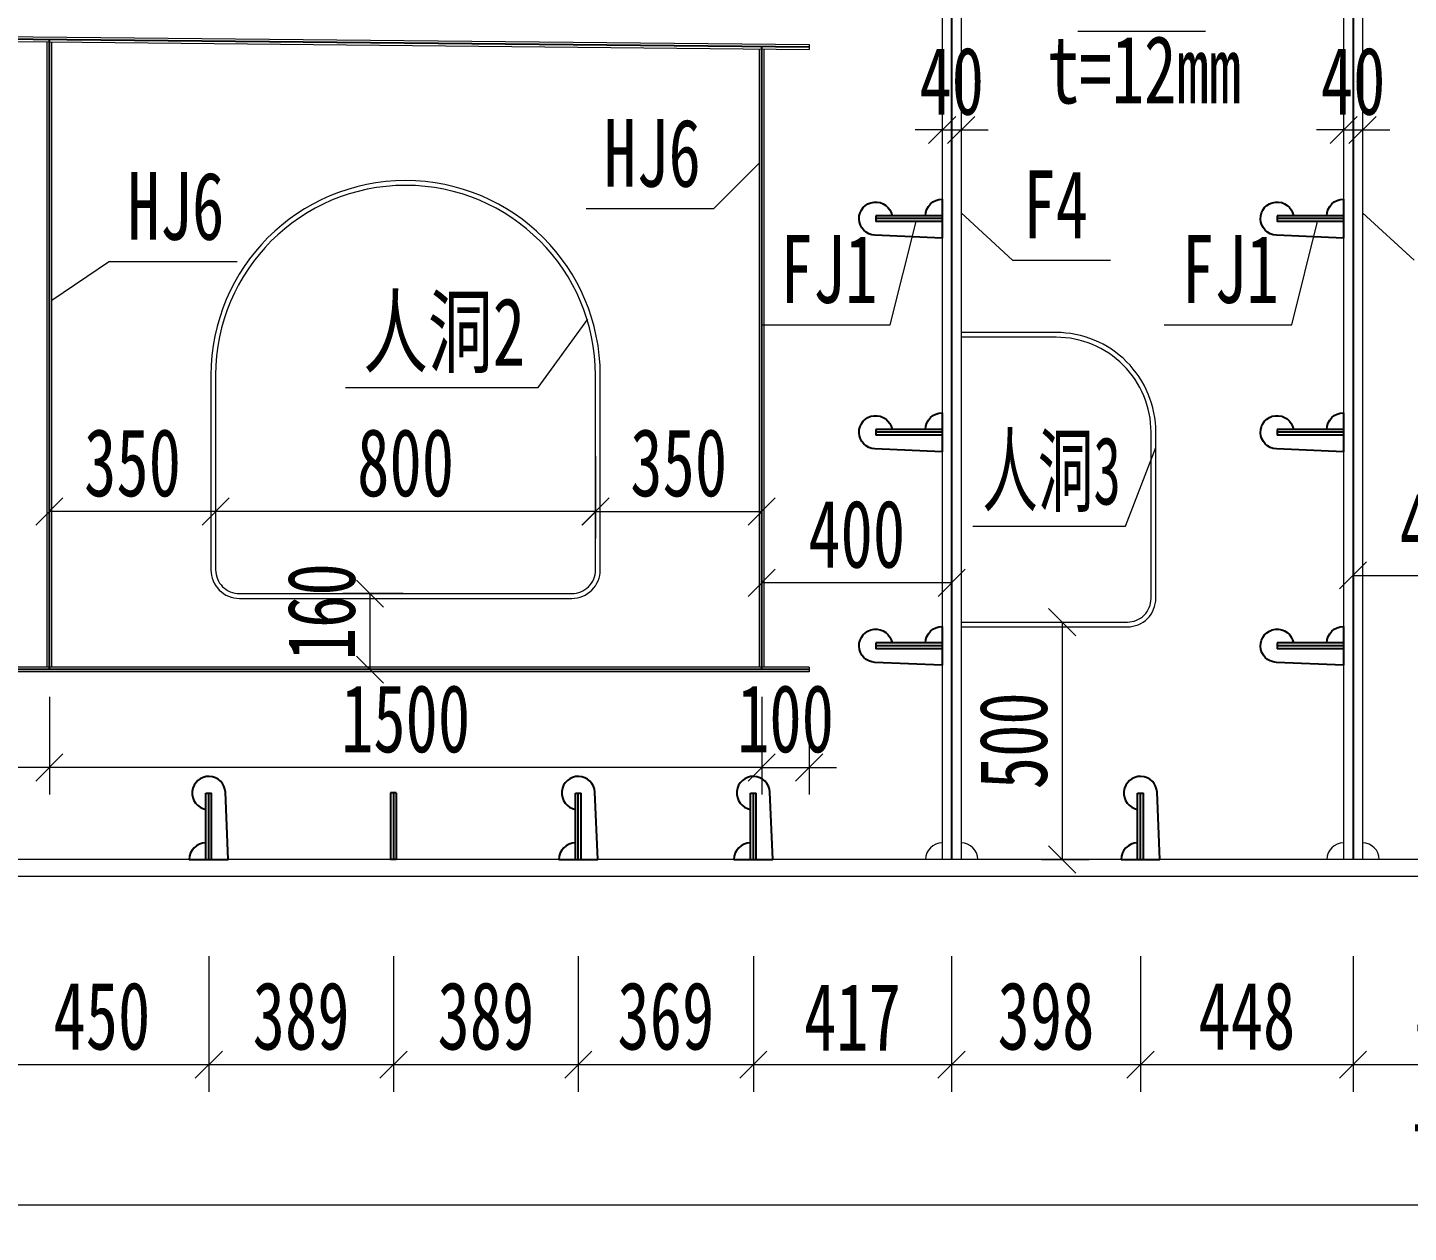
# Model space of a CAD drawing. Header units: millimetres. Extents: x -89049 to 410567, y -307459 to -100425.
# Drawn here: x 134421 to 137329, y -150998 to -148460 of the extents above; entities that cross this region are included whole.
import ezdxf
from ezdxf.enums import TextEntityAlignment as Align

# ---------------------------------------------------------------- set-up
doc = ezdxf.new("R2010")
doc.units = ezdxf.units.MM
doc.layers.get('Defpoints').update_dxf_attribs({"color": 8})
for name, color, linetype, lineweight in [('文字', 7, 'Continuous', 15), ('细实线', 4, 'Continuous', 15), ('钢板粗线', 1, 'Continuous', 25), ('钢板细线', 6, 'Continuous', 15)]:
    doc.layers.add(name, color=color, linetype=linetype, lineweight=lineweight)
doc.styles.add('111', font='', dxfattribs={"width": 0.7})
doc.styles.add('BM_Dim', font='', dxfattribs={"width": 0.85})
doc.styles.get('111').set_extended_font_data('仿宋_GB2312')
doc.styles.get('BM_Dim').set_extended_font_data('仿宋_GB2312')
doc.dimstyles.new('200', dxfattribs={"dimscale": 0, "dimtxt": 2.5, "dimasz": 1, "dimexe": 1, "dimexo": 1, "dimgap": 0.6, "dimtad": 1, "dimdec": 0, "dimdsep": 46, "dimtxsty": '111', "dimblk": 'OBLIQUE', "dimcen": 0, "dimclrd": 4, "dimclre": 4, "dimclrt": 4, "dimadec": 1, "dimazin": 2, "dimtfac": 1, "dimtdec": 0, "dimtix": 1, "dimtmove": 2, "dimatfit": 3, "dimfxl": 4, "dimfxlon": 1, "dimtolj": 1, "dimlwd": -1, "dimlwe": -1, "dimarcsym": 0})

# ---------------------------------------------------------------- blocks, each defined once
blk = doc.blocks.new('_Oblique')
at = {"color": 0, "linetype": 'ByBlock', "lineweight": -2}
blk.add_line((-0.5, -0.5), (0.5, 0.5), dxfattribs=at)
blk = doc.blocks.new('*D3306')
at = {"layer": 'Defpoints', "color": 0, "transparency": 16777216}
for p in [(134802.6, -150212.7), (135191.7, -150226.2), (134802.6, -150645)]:
    blk.add_point(p, dxfattribs=at)
at = {"layer": '细实线', "color": 4, "transparency": 16777216}
for p, q in [((134802.6, -150416.4), (134802.6, -150702.2)), ((135191.7, -150416.4), (135191.7, -150702.2)), ((135191.7, -150645), (134802.6, -150645))]:
    blk.add_line(p, q, dxfattribs=at)
at = {"layer": '细实线', "color": 4, "transparency": 16777216, "xscale": 57.14285714285715, "yscale": 57.14285714285715, "zscale": 57.14285714285715, "rotation": 180}
blk.add_blockref('_Oblique', (134802.6, -150645), dxfattribs=at)
at = {"layer": '细实线', "color": 4, "transparency": 16777216, "xscale": 57.14285714285715, "yscale": 57.14285714285715, "zscale": 57.14285714285715}
blk.add_blockref('_Oblique', (135191.7, -150645), dxfattribs=at)
at = {"layer": '细实线', "color": 4, "transparency": 16777216, "insert": (134997.1, -150542.8), "char_height": 142.86, "attachment_point": 5, "style": '111'}
blk.add_mtext('\\A1;389', dxfattribs=at)
blk = doc.blocks.new('*D3310')
at = {"layer": 'Defpoints', "color": 0, "transparency": 16777216}
for p in [(135949.5, -150212.7), (136366.9, -150212.7), (135949.5, -150645)]:
    blk.add_point(p, dxfattribs=at)
at = {"layer": '细实线', "color": 4, "transparency": 16777216}
for p, q in [((135949.5, -150416.4), (135949.5, -150702.2)), ((136366.9, -150416.4), (136366.9, -150702.2)), ((136366.9, -150645), (135949.5, -150645))]:
    blk.add_line(p, q, dxfattribs=at)
at = {"layer": '细实线', "color": 4, "transparency": 16777216, "xscale": 57.14285714285715, "yscale": 57.14285714285715, "zscale": 57.14285714285715, "rotation": 180}
blk.add_blockref('_Oblique', (135949.5, -150645), dxfattribs=at)
at = {"layer": '细实线', "color": 4, "transparency": 16777216, "xscale": 57.14285714285715, "yscale": 57.14285714285715, "zscale": 57.14285714285715}
blk.add_blockref('_Oblique', (136366.9, -150645), dxfattribs=at)
at = {"layer": '细实线', "color": 4, "transparency": 16777216, "insert": (136158.2, -150544.3), "char_height": 142.86, "attachment_point": 5, "style": '111'}
blk.add_mtext('\\A1;417', dxfattribs=at)
blk = doc.blocks.new('*D3311')
at = {"layer": 'Defpoints', "color": 0, "transparency": 16777216}
for p in [(133768.9, -150248.7), (141174.1, -150248.7), (133768.9, -150941.1)]:
    blk.add_point(p, dxfattribs=at)
at = {"layer": '细实线', "color": 4, "transparency": 16777216}
for p, q in [((133768.9, -150712.5), (133768.9, -150998.3)), ((141174.1, -150712.5), (141174.1, -150998.3)), ((141174.1, -150941.1), (133768.9, -150941.1))]:
    blk.add_line(p, q, dxfattribs=at)
at = {"layer": '细实线', "color": 4, "transparency": 16777216, "xscale": 57.14285714285715, "yscale": 57.14285714285715, "zscale": 57.14285714285715, "rotation": 180}
blk.add_blockref('_Oblique', (133768.9, -150941.1), dxfattribs=at)
at = {"layer": '细实线', "color": 4, "transparency": 16777216, "xscale": 57.14285714285715, "yscale": 57.14285714285715, "zscale": 57.14285714285715}
blk.add_blockref('_Oblique', (141174.1, -150941.1), dxfattribs=at)
at = {"layer": '细实线', "color": 4, "transparency": 16777216, "insert": (137471.5, -150838.9), "char_height": 142.86, "attachment_point": 5, "style": '111'}
blk.add_mtext('\\A1;7405', dxfattribs=at)
blk = doc.blocks.new('*D3314')
at = {"layer": 'Defpoints', "color": 0, "transparency": 16777216}
for p in [(135580.9, -150212.7), (135949.5, -150212.7), (135580.9, -150645)]:
    blk.add_point(p, dxfattribs=at)
at = {"layer": '细实线', "color": 4, "transparency": 16777216}
for p, q in [((135580.9, -150416.4), (135580.9, -150702.2)), ((135949.5, -150416.4), (135949.5, -150702.2)), ((135949.5, -150645), (135580.9, -150645))]:
    blk.add_line(p, q, dxfattribs=at)
at = {"layer": '细实线', "color": 4, "transparency": 16777216, "xscale": 57.14285714285715, "yscale": 57.14285714285715, "zscale": 57.14285714285715, "rotation": 180}
blk.add_blockref('_Oblique', (135580.9, -150645), dxfattribs=at)
at = {"layer": '细实线', "color": 4, "transparency": 16777216, "xscale": 57.14285714285715, "yscale": 57.14285714285715, "zscale": 57.14285714285715}
blk.add_blockref('_Oblique', (135949.5, -150645), dxfattribs=at)
at = {"layer": '细实线', "color": 4, "transparency": 16777216, "insert": (135765.2, -150542.8), "char_height": 142.86, "attachment_point": 5, "style": '111'}
blk.add_mtext('\\A1;369', dxfattribs=at)
blk = doc.blocks.new('*D3320')
at = {"layer": 'Defpoints', "color": 0, "transparency": 16777216}
for p in [(134466.9, -149812.7), (135967.2, -149812.7), (134466.9, -150019)]:
    blk.add_point(p, dxfattribs=at)
at = {"layer": '细实线', "color": 4, "transparency": 16777216}
for p, q in [((134466.9, -149869.8), (134466.9, -150076.1)), ((135967.2, -149869.8), (135967.2, -150076.1)), ((135967.2, -150019), (134466.9, -150019))]:
    blk.add_line(p, q, dxfattribs=at)
at = {"layer": '细实线', "color": 4, "transparency": 16777216, "xscale": 57.14285714285715, "yscale": 57.14285714285715, "zscale": 57.14285714285715, "rotation": 180}
blk.add_blockref('_Oblique', (134466.9, -150019), dxfattribs=at)
at = {"layer": '细实线', "color": 4, "transparency": 16777216, "xscale": 57.14285714285715, "yscale": 57.14285714285715, "zscale": 57.14285714285715}
blk.add_blockref('_Oblique', (135967.2, -150019), dxfattribs=at)
at = {"layer": '细实线', "color": 4, "transparency": 16777216, "insert": (135217.1, -149916.7), "char_height": 142.86, "attachment_point": 5, "style": '111'}
blk.add_mtext('\\A1;1500', dxfattribs=at)
blk = doc.blocks.new('*D3321')
at = {"layer": 'Defpoints', "color": 0, "transparency": 16777216}
for p in [(135967.2, -149812.7), (136067.2, -149812.7), (136067.2, -150019)]:
    blk.add_point(p, dxfattribs=at)
at = {"layer": '细实线', "color": 4, "transparency": 16777216}
for p, q in [((135967.2, -149869.8), (135967.2, -150076.1)), ((136067.2, -149869.8), (136067.2, -150076.1)), ((135967.2, -150019), (135910.1, -150019)), ((135967.2, -150019), (136067.2, -150019)), ((136067.2, -150019), (136124.4, -150019))]:
    blk.add_line(p, q, dxfattribs=at)
at = {"layer": '细实线', "color": 4, "transparency": 16777216, "xscale": 57.14285714285715, "yscale": 57.14285714285715, "zscale": 57.14285714285715}
blk.add_blockref('_Oblique', (135967.2, -150019), dxfattribs=at)
at = {"layer": '细实线', "color": 4, "transparency": 16777216, "xscale": 57.14285714285715, "yscale": 57.14285714285715, "zscale": 57.14285714285715, "rotation": 180}
blk.add_blockref('_Oblique', (136067.2, -150019), dxfattribs=at)
at = {"layer": '细实线', "color": 4, "transparency": 16777216, "insert": (136017.2, -149916.7), "char_height": 142.86, "attachment_point": 5, "style": '111'}
blk.add_mtext('\\A1;100', dxfattribs=at)
blk = doc.blocks.new('*D3322')
at = {"layer": 'Defpoints', "color": 0, "transparency": 16777216}
for p in [(135617.4, -149312), (135967.2, -149304.1), (135967.2, -149479.6)]:
    blk.add_point(p, dxfattribs=at)
at = {"layer": '细实线', "color": 4, "transparency": 16777216}
for p, q in [((135617.4, -149369.2), (135617.4, -149536.7)), ((135967.2, -149361.2), (135967.2, -149536.7)), ((135617.4, -149479.6), (135967.2, -149479.6))]:
    blk.add_line(p, q, dxfattribs=at)
at = {"layer": '细实线', "color": 4, "transparency": 16777216, "xscale": 57.14285714285715, "yscale": 57.14285714285715, "zscale": 57.14285714285715, "rotation": 180}
blk.add_blockref('_Oblique', (135617.4, -149479.6), dxfattribs=at)
at = {"layer": '细实线', "color": 4, "transparency": 16777216, "xscale": 57.14285714285715, "yscale": 57.14285714285715, "zscale": 57.14285714285715}
blk.add_blockref('_Oblique', (135967.2, -149479.6), dxfattribs=at)
at = {"layer": '细实线', "color": 4, "transparency": 16777216, "insert": (135792.3, -149377.4), "char_height": 142.86, "attachment_point": 5, "style": '111'}
blk.add_mtext('\\A1;350', dxfattribs=at)
blk = doc.blocks.new('*D3323')
at = {"layer": 'Defpoints', "color": 0, "transparency": 16777216}
for p in [(134817.1, -149312.2), (135617.1, -149305.9), (134817.1, -149479.6)]:
    blk.add_point(p, dxfattribs=at)
at = {"layer": '细实线', "color": 4, "transparency": 16777216}
for p, q in [((134817.1, -149369.4), (134817.1, -149536.7)), ((135617.1, -149363.1), (135617.1, -149536.7)), ((135617.1, -149479.6), (134817.1, -149479.6))]:
    blk.add_line(p, q, dxfattribs=at)
at = {"layer": '细实线', "color": 4, "transparency": 16777216, "xscale": 57.14285714285715, "yscale": 57.14285714285715, "zscale": 57.14285714285715, "rotation": 180}
blk.add_blockref('_Oblique', (134817.1, -149479.6), dxfattribs=at)
at = {"layer": '细实线', "color": 4, "transparency": 16777216, "xscale": 57.14285714285715, "yscale": 57.14285714285715, "zscale": 57.14285714285715}
blk.add_blockref('_Oblique', (135617.1, -149479.6), dxfattribs=at)
at = {"layer": '细实线', "color": 4, "transparency": 16777216, "insert": (135217.1, -149377.4), "char_height": 142.86, "attachment_point": 5, "style": '111'}
blk.add_mtext('\\A1;800', dxfattribs=at)
blk = doc.blocks.new('*D3324')
at = {"layer": 'Defpoints', "color": 0, "transparency": 16777216}
for p in [(134466.9, -149309.4), (134817.1, -149312.2), (134466.9, -149479.6)]:
    blk.add_point(p, dxfattribs=at)
at = {"layer": '细实线', "color": 4, "transparency": 16777216}
for p, q in [((134466.9, -149366.5), (134466.9, -149536.7)), ((134817.1, -149369.4), (134817.1, -149536.7)), ((134817.1, -149479.6), (134466.9, -149479.6))]:
    blk.add_line(p, q, dxfattribs=at)
at = {"layer": '细实线', "color": 4, "transparency": 16777216, "xscale": 57.14285714285715, "yscale": 57.14285714285715, "zscale": 57.14285714285715, "rotation": 180}
blk.add_blockref('_Oblique', (134466.9, -149479.6), dxfattribs=at)
at = {"layer": '细实线', "color": 4, "transparency": 16777216, "xscale": 57.14285714285715, "yscale": 57.14285714285715, "zscale": 57.14285714285715}
blk.add_blockref('_Oblique', (134817.1, -149479.6), dxfattribs=at)
at = {"layer": '细实线', "color": 4, "transparency": 16777216, "insert": (134642, -149377.4), "char_height": 142.86, "attachment_point": 5, "style": '111'}
blk.add_mtext('\\A1;350', dxfattribs=at)
blk = doc.blocks.new('*D3354')
at = {"layer": 'Defpoints', "color": 0, "transparency": 16777216}
for p in [(137512.6, -149812.7), (137612.6, -149812.7), (137512.6, -150018.2)]:
    blk.add_point(p, dxfattribs=at)
at = {"layer": '细实线', "color": 4, "transparency": 16777216}
for p, q in [((137512.6, -149869.8), (137512.6, -150075.3)), ((137612.6, -149869.8), (137612.6, -150075.3)), ((137612.6, -150018.2), (137512.6, -150018.2))]:
    blk.add_line(p, q, dxfattribs=at)
at = {"layer": '细实线', "color": 4, "transparency": 16777216, "xscale": 57.14285714285715, "yscale": 57.14285714285715, "zscale": 57.14285714285715, "rotation": 180}
blk.add_blockref('_Oblique', (137512.6, -150018.2), dxfattribs=at)
at = {"layer": '细实线', "color": 4, "transparency": 16777216, "xscale": 57.14285714285715, "yscale": 57.14285714285715, "zscale": 57.14285714285715}
blk.add_blockref('_Oblique', (137612.6, -150018.2), dxfattribs=at)
at = {"layer": '细实线', "color": 4, "transparency": 16777216, "insert": (137475.6, -149915.9), "char_height": 142.86, "attachment_point": 5, "style": '111'}
blk.add_mtext('\\A1;100', dxfattribs=at)
blk = doc.blocks.new('*D3355')
at = {"layer": 'Defpoints', "color": 0, "transparency": 16777216}
for p in [(137212.6, -149375), (137612.6, -149375), (137612.6, -149614.2)]:
    blk.add_point(p, dxfattribs=at)
at = {"layer": '细实线', "color": 4, "transparency": 16777216}
for p, q in [((137212.6, -149432.2), (137212.6, -149671.3)), ((137612.6, -149432.2), (137612.6, -149671.3)), ((137212.6, -149614.2), (137612.6, -149614.2))]:
    blk.add_line(p, q, dxfattribs=at)
at = {"layer": '细实线', "color": 4, "transparency": 16777216, "xscale": 57.14285714285715, "yscale": 57.14285714285715, "zscale": 57.14285714285715, "rotation": 180}
blk.add_blockref('_Oblique', (137212.6, -149614.2), dxfattribs=at)
at = {"layer": '细实线', "color": 4, "transparency": 16777216, "xscale": 57.14285714285715, "yscale": 57.14285714285715, "zscale": 57.14285714285715}
blk.add_blockref('_Oblique', (137612.6, -149614.2), dxfattribs=at)
at = {"layer": '细实线', "color": 4, "transparency": 16777216, "insert": (137412.6, -149511.9), "char_height": 142.86, "attachment_point": 5, "style": '111'}
blk.add_mtext('\\A1;400', dxfattribs=at)
blk = doc.blocks.new('*D3356')
at = {"layer": 'Defpoints', "color": 0, "transparency": 16777216}
for p in [(137192.6, -148621.5), (137232.6, -148628.4), (137232.6, -148676)]:
    blk.add_point(p, dxfattribs=at)
at = {"layer": '细实线', "color": 4, "transparency": 16777216}
for p, q in [((137192.6, -148676), (137135.5, -148676)), ((137192.6, -148676), (137192.6, -148733.1)), ((137192.6, -148676), (137232.6, -148676)), ((137232.6, -148676), (137232.6, -148733.1)), ((137232.6, -148676), (137289.8, -148676))]:
    blk.add_line(p, q, dxfattribs=at)
at = {"layer": '细实线', "color": 4, "transparency": 16777216, "xscale": 57.14285714285715, "yscale": 57.14285714285715, "zscale": 57.14285714285715}
blk.add_blockref('_Oblique', (137192.6, -148676), dxfattribs=at)
at = {"layer": '细实线', "color": 4, "transparency": 16777216, "xscale": 57.14285714285715, "yscale": 57.14285714285715, "zscale": 57.14285714285715, "rotation": 180}
blk.add_blockref('_Oblique', (137232.6, -148676), dxfattribs=at)
at = {"layer": '细实线', "color": 4, "transparency": 16777216, "insert": (137212.6, -148573.7), "char_height": 142.86, "attachment_point": 5, "style": '111'}
blk.add_mtext('\\A1;40', dxfattribs=at)
blk = doc.blocks.new('*D3357')
at = {"layer": 'Defpoints', "color": 0, "transparency": 16777216}
for p in [(137212.6, -150212.7), (137679.1, -150212.7), (137212.6, -150645)]:
    blk.add_point(p, dxfattribs=at)
at = {"layer": '细实线', "color": 4, "transparency": 16777216}
for p, q in [((137212.6, -150416.4), (137212.6, -150702.2)), ((137679.1, -150416.4), (137679.1, -150702.2)), ((137679.1, -150645), (137212.6, -150645))]:
    blk.add_line(p, q, dxfattribs=at)
at = {"layer": '细实线', "color": 4, "transparency": 16777216, "xscale": 57.14285714285715, "yscale": 57.14285714285715, "zscale": 57.14285714285715, "rotation": 180}
blk.add_blockref('_Oblique', (137212.6, -150645), dxfattribs=at)
at = {"layer": '细实线', "color": 4, "transparency": 16777216, "xscale": 57.14285714285715, "yscale": 57.14285714285715, "zscale": 57.14285714285715}
blk.add_blockref('_Oblique', (137679.1, -150645), dxfattribs=at)
at = {"layer": '细实线', "color": 4, "transparency": 16777216, "insert": (137445.8, -150542.8), "char_height": 142.86, "attachment_point": 5, "style": '111'}
blk.add_mtext('\\A1;466', dxfattribs=at)
blk = doc.blocks.new('14-160加劲 有过焊孔')
at = {"layer": 'Defpoints'}
blk.add_line((38609.4, 31489.3), (38609.4, 31629.3), dxfattribs=at)
at = {"layer": '钢板粗线', "color": 7}
for p, q in [((38603.4, 31489.3), (38603.4, 31629.3)), ((38603.4, 31629.3), (38615.4, 31629.3)), ((38615.4, 31489.3), (38615.4, 31629.3)), ((38650.4, 31489.3), (38644.3, 31630.8)), ((38568.4, 31489.3), (38650.4, 31489.3))]:
    blk.add_line(p, q, dxfattribs=at)
for centre, start, end in [((38609.4, 31629.3), 2.441, 260.1291), ((38603.4, 31489.3), 90, 180)]:
    blk.add_arc(centre, 35, start, end, dxfattribs=at)
blk = doc.blocks.new('12-140加劲 有过焊孔')
at = {"layer": 'Defpoints'}
blk.add_line((0, 0), (0, 140), dxfattribs=at)
at = {"layer": '钢板粗线', "color": 7}
for p, q in [((-6, 0), (-6, 140)), ((-6, 140), (6, 140)), ((6, 0), (6, 140)), ((41, 0), (35, 141.5)), ((-41, 0), (41, 0))]:
    blk.add_line(p, q, dxfattribs=at)
for centre, start, end in [((0, 140), 2.441, 260.1291), ((-6, 0), 90, 180)]:
    blk.add_arc(centre, 35, start, end, dxfattribs=at)
blk = doc.blocks.new('*D3360')
at = {"layer": 'Defpoints', "color": 0, "transparency": 16777216}
for p in [(136764.9, -150212.7), (137212.6, -150212.7), (136764.9, -150645)]:
    blk.add_point(p, dxfattribs=at)
at = {"layer": '细实线', "color": 4, "transparency": 16777216}
for p, q in [((136764.9, -150416.4), (136764.9, -150702.2)), ((137212.6, -150416.4), (137212.6, -150702.2)), ((137212.6, -150645), (136764.9, -150645))]:
    blk.add_line(p, q, dxfattribs=at)
at = {"layer": '细实线', "color": 4, "transparency": 16777216, "xscale": 57.14285714285715, "yscale": 57.14285714285715, "zscale": 57.14285714285715, "rotation": 180}
blk.add_blockref('_Oblique', (136764.9, -150645), dxfattribs=at)
at = {"layer": '细实线', "color": 4, "transparency": 16777216, "xscale": 57.14285714285715, "yscale": 57.14285714285715, "zscale": 57.14285714285715}
blk.add_blockref('_Oblique', (137212.6, -150645), dxfattribs=at)
at = {"layer": '细实线', "color": 4, "transparency": 16777216, "insert": (136988.8, -150542.8), "char_height": 142.86, "attachment_point": 5, "style": '111'}
blk.add_mtext('\\A1;448', dxfattribs=at)
blk = doc.blocks.new('*D3361')
at = {"layer": 'Defpoints', "color": 0, "transparency": 16777216}
for p in [(136366.9, -150212.7), (136764.9, -150212.7), (136366.9, -150645)]:
    blk.add_point(p, dxfattribs=at)
at = {"layer": '细实线', "color": 4, "transparency": 16777216}
for p, q in [((136366.9, -150416.4), (136366.9, -150702.2)), ((136764.9, -150416.4), (136764.9, -150702.2)), ((136764.9, -150645), (136366.9, -150645))]:
    blk.add_line(p, q, dxfattribs=at)
at = {"layer": '细实线', "color": 4, "transparency": 16777216, "xscale": 57.14285714285715, "yscale": 57.14285714285715, "zscale": 57.14285714285715, "rotation": 180}
blk.add_blockref('_Oblique', (136366.9, -150645), dxfattribs=at)
at = {"layer": '细实线', "color": 4, "transparency": 16777216, "xscale": 57.14285714285715, "yscale": 57.14285714285715, "zscale": 57.14285714285715}
blk.add_blockref('_Oblique', (136764.9, -150645), dxfattribs=at)
at = {"layer": '细实线', "color": 4, "transparency": 16777216, "insert": (136565.9, -150542.8), "char_height": 142.86, "attachment_point": 5, "style": '111'}
blk.add_mtext('\\A1;398', dxfattribs=at)
blk = doc.blocks.new('*D3370')
at = {"layer": 'Defpoints', "color": 0, "transparency": 16777216}
for p in [(135191.7, -150226.2), (135580.9, -150212.7), (135191.7, -150645)]:
    blk.add_point(p, dxfattribs=at)
at = {"layer": '细实线', "color": 4, "transparency": 16777216}
for p, q in [((135191.7, -150416.4), (135191.7, -150702.2)), ((135580.9, -150416.4), (135580.9, -150702.2)), ((135580.9, -150645), (135191.7, -150645))]:
    blk.add_line(p, q, dxfattribs=at)
at = {"layer": '细实线', "color": 4, "transparency": 16777216, "xscale": 57.14285714285715, "yscale": 57.14285714285715, "zscale": 57.14285714285715, "rotation": 180}
blk.add_blockref('_Oblique', (135191.7, -150645), dxfattribs=at)
at = {"layer": '细实线', "color": 4, "transparency": 16777216, "xscale": 57.14285714285715, "yscale": 57.14285714285715, "zscale": 57.14285714285715}
blk.add_blockref('_Oblique', (135580.9, -150645), dxfattribs=at)
at = {"layer": '细实线', "color": 4, "transparency": 16777216, "insert": (135386.3, -150542.8), "char_height": 142.86, "attachment_point": 5, "style": '111'}
blk.add_mtext('\\A1;389', dxfattribs=at)
blk = doc.blocks.new('*D3371')
at = {"layer": 'Defpoints', "color": 0, "transparency": 16777216}
for p in [(134352.2, -150212.7), (134802.6, -150212.7), (134352.2, -150645)]:
    blk.add_point(p, dxfattribs=at)
at = {"layer": '细实线', "color": 4, "transparency": 16777216}
for p, q in [((134352.2, -150416.4), (134352.2, -150702.2)), ((134802.6, -150416.4), (134802.6, -150702.2)), ((134802.6, -150645), (134352.2, -150645))]:
    blk.add_line(p, q, dxfattribs=at)
at = {"layer": '细实线', "color": 4, "transparency": 16777216, "xscale": 57.14285714285715, "yscale": 57.14285714285715, "zscale": 57.14285714285715, "rotation": 180}
blk.add_blockref('_Oblique', (134352.2, -150645), dxfattribs=at)
at = {"layer": '细实线', "color": 4, "transparency": 16777216, "xscale": 57.14285714285715, "yscale": 57.14285714285715, "zscale": 57.14285714285715}
blk.add_blockref('_Oblique', (134802.6, -150645), dxfattribs=at)
at = {"layer": '细实线', "color": 4, "transparency": 16777216, "insert": (134577.4, -150542.8), "char_height": 142.86, "attachment_point": 5, "style": '111'}
blk.add_mtext('\\A1;450', dxfattribs=at)
blk = doc.blocks.new('*D3374')
at = {"layer": 'Defpoints', "color": 0, "transparency": 16777216}
for p in [(133994.3, -149812.7), (134466.9, -149812.7), (133994.3, -150019)]:
    blk.add_point(p, dxfattribs=at)
at = {"layer": '细实线', "color": 4, "transparency": 16777216}
for p, q in [((133994.3, -149869.8), (133994.3, -150076.1)), ((134466.9, -149869.8), (134466.9, -150076.1)), ((134466.9, -150019), (133994.3, -150019))]:
    blk.add_line(p, q, dxfattribs=at)
at = {"layer": '细实线', "color": 4, "transparency": 16777216, "xscale": 57.14285714285715, "yscale": 57.14285714285715, "zscale": 57.14285714285715, "rotation": 180}
blk.add_blockref('_Oblique', (133994.3, -150019), dxfattribs=at)
at = {"layer": '细实线', "color": 4, "transparency": 16777216, "xscale": 57.14285714285715, "yscale": 57.14285714285715, "zscale": 57.14285714285715}
blk.add_blockref('_Oblique', (134466.9, -150019), dxfattribs=at)
at = {"layer": '细实线', "color": 4, "transparency": 16777216, "insert": (134230.6, -149916.7), "char_height": 142.86, "attachment_point": 5, "style": '111'}
blk.add_mtext('\\A1;473', dxfattribs=at)
blk = doc.blocks.new('*D3378')
at = {"layer": 'Defpoints', "color": 0, "transparency": 16777216}
for p in [(135142.3, -149652.7), (135269.2, -149652.7), (135269.2, -149812.7)]:
    blk.add_point(p, dxfattribs=at)
at = {"layer": '细实线', "color": 4, "transparency": 16777216}
for p, q in [((135212.1, -149652.7), (135085.2, -149652.7)), ((135142.3, -149812.7), (135142.3, -149652.7)), ((135212.1, -149812.7), (135085.2, -149812.7))]:
    blk.add_line(p, q, dxfattribs=at)
at = {"layer": '细实线', "color": 4, "transparency": 16777216, "xscale": 57.14285714285715, "yscale": 57.14285714285715, "zscale": 57.14285714285715}
for p, rotation in [((135142.3, -149652.7), 90), ((135142.3, -149812.7), 270)]:
    blk.add_blockref('_Oblique', p, dxfattribs=dict(at, rotation=rotation))
at = {"layer": '细实线', "color": 4, "transparency": 16777216, "insert": (135040.1, -149690.7), "char_height": 142.86, "attachment_point": 5, "rotation": 90, "style": '111'}
blk.add_mtext('\\A1;160', dxfattribs=at)
blk = doc.blocks.new('*D3379')
at = {"layer": 'Defpoints', "color": 0, "transparency": 16777216}
for p in [(131753.6, -147980.9), (133650.6, -150184.8), (133768.9, -150212.7), (133809.4, -150212.7), (140882.2, -150212.7)]:
    blk.add_point(p, dxfattribs=at)
at = {"layer": '细实线', "color": 4, "transparency": 16777216}
blk.add_line((133711.7, -150212.7), (133591, -150212.7), dxfattribs=at)
blk.add_arc((133809.4, -150212.7), 161.2, 132.6489, 180, dxfattribs=at)
at = {"layer": '细实线', "color": 4, "transparency": 16777216, "xscale": 57.14285714285715, "yscale": 57.14285714285715, "zscale": 57.14285714285715}
for p, rotation in [((133700.2, -150094.1), 42.64891912976078), ((133648.2, -150212.7), 270)]:
    blk.add_blockref('_Oblique', p, dxfattribs=dict(at, rotation=rotation))
at = {"layer": '细实线', "color": 4, "transparency": 16777216, "insert": (133510.7, -150114.8), "char_height": 142.857, "attachment_point": 5, "rotation": 71.8543, "style": '111'}
blk.add_mtext('\\A1;47.4%%d', dxfattribs=at)
blk = doc.blocks.new('*D3385')
at = {"layer": 'Defpoints', "color": 0, "transparency": 16777216}
for p in [(135967.2, -149356.6), (136367.2, -149390.9), (135967.2, -149630)]:
    blk.add_point(p, dxfattribs=at)
at = {"layer": '细实线', "color": 4, "transparency": 16777216}
for p, q in [((135967.2, -149413.7), (135967.2, -149687.2)), ((136367.2, -149448), (136367.2, -149687.2)), ((136367.2, -149630), (135967.2, -149630))]:
    blk.add_line(p, q, dxfattribs=at)
at = {"layer": '细实线', "color": 4, "transparency": 16777216, "xscale": 57.14285714285715, "yscale": 57.14285714285715, "zscale": 57.14285714285715, "rotation": 180}
blk.add_blockref('_Oblique', (135967.2, -149630), dxfattribs=at)
at = {"layer": '细实线', "color": 4, "transparency": 16777216, "xscale": 57.14285714285715, "yscale": 57.14285714285715, "zscale": 57.14285714285715}
blk.add_blockref('_Oblique', (136367.2, -149630), dxfattribs=at)
at = {"layer": '细实线', "color": 4, "transparency": 16777216, "insert": (136167.2, -149527.8), "char_height": 142.86, "attachment_point": 5, "style": '111'}
blk.add_mtext('\\A1;400', dxfattribs=at)
blk = doc.blocks.new('*D3387')
at = {"layer": 'Defpoints', "color": 0, "transparency": 16777216}
for p in [(136347.2, -148621.5), (136387.2, -148628.4), (136387.2, -148676)]:
    blk.add_point(p, dxfattribs=at)
at = {"layer": '细实线', "color": 4, "transparency": 16777216}
for p, q in [((136347.2, -148676), (136290.1, -148676)), ((136347.2, -148676), (136347.2, -148733.1)), ((136347.2, -148676), (136387.2, -148676)), ((136387.2, -148676), (136387.2, -148733.1)), ((136387.2, -148676), (136444.4, -148676))]:
    blk.add_line(p, q, dxfattribs=at)
at = {"layer": '细实线', "color": 4, "transparency": 16777216, "xscale": 57.14285714285715, "yscale": 57.14285714285715, "zscale": 57.14285714285715}
blk.add_blockref('_Oblique', (136347.2, -148676), dxfattribs=at)
at = {"layer": '细实线', "color": 4, "transparency": 16777216, "xscale": 57.14285714285715, "yscale": 57.14285714285715, "zscale": 57.14285714285715, "rotation": 180}
blk.add_blockref('_Oblique', (136387.2, -148676), dxfattribs=at)
at = {"layer": '细实线', "color": 4, "transparency": 16777216, "insert": (136367.2, -148573.7), "char_height": 142.86, "attachment_point": 5, "style": '111'}
blk.add_mtext('\\A1;40', dxfattribs=at)
blk = doc.blocks.new('12-140加劲 无过焊孔')
at = {"layer": 'Defpoints'}
blk.add_line((38946.6, 32076.7), (38946.6, 32216.7), dxfattribs=at)
at = {"layer": '钢板粗线', "color": 7}
for p, q in [((38940.6, 32076.7), (38940.6, 32216.7)), ((38940.6, 32216.7), (38952.6, 32216.7)), ((38952.6, 32076.7), (38952.6, 32216.7)), ((38940.6, 32076.7), (38952.6, 32076.7))]:
    blk.add_line(p, q, dxfattribs=at)
blk = doc.blocks.new('*D3389')
at = {"layer": 'Defpoints', "color": 0, "transparency": 16777216}
for p in [(136499.6, -149712.7), (136499.6, -150212.7), (136599.9, -150212.7)]:
    blk.add_point(p, dxfattribs=at)
at = {"layer": '细实线', "color": 4, "transparency": 16777216}
for p, q in [((136556.7, -149712.7), (136657, -149712.7)), ((136599.9, -149712.7), (136599.9, -150212.7)), ((136556.7, -150212.7), (136657, -150212.7))]:
    blk.add_line(p, q, dxfattribs=at)
at = {"layer": '细实线', "color": 4, "transparency": 16777216, "xscale": 57.14285714285715, "yscale": 57.14285714285715, "zscale": 57.14285714285715}
for p, rotation in [((136599.9, -149712.7), 90), ((136599.9, -150212.7), 270)]:
    blk.add_blockref('_Oblique', p, dxfattribs=dict(at, rotation=rotation))
at = {"layer": '细实线', "color": 4, "transparency": 16777216, "insert": (136497.6, -149962.7), "char_height": 142.86, "attachment_point": 5, "rotation": 90, "style": '111'}
blk.add_mtext('\\A1;500', dxfattribs=at)

msp = doc.modelspace()

# ---------------------------------------------------------------- linework, layer by layer
at = {"layer": 'Defpoints', "color": 8}
for p, q in [((136367.2, -148024.2), (136367.2, -150212.7)), ((137212.6, -148032.7), (137212.6, -150212.7)), ((134466.9, -149812.7), (134466.9, -148485.2)), ((135967.2, -149812.7), (135967.2, -148500.2)), ((136067.2, -149812.7), (133894.3, -149812.7))]:
    msp.add_line(p, q, dxfattribs=at)
at = {"layer": 'Defpoints', "color": 8, "elevation": 0}
msp.add_lwpolyline([(132655.7, -148467.1), (136067.2, -148501.2)], dxfattribs=at)
at = {"layer": '细实线'}
for p, q in [((136632.9, -148467.6), (136901.6, -148467.6)), ((135866.1, -148841.6), (135962.2, -148745)), ((135597.4, -148841.6), (135866.1, -148841.6)), ((136495.6, -148950.2), (136387.2, -148850.6)), ((137341, -148950.2), (137232.6, -148850.6)), ((136238, -149086.3), (136292.3, -148868.7)), ((137083.4, -149086.3), (137137.7, -148868.7)), ((136495.6, -148950.2), (136701.6, -148950.2)), ((134593.8, -148953.3), (134471.9, -149035.2)), ((134593.8, -148953.3), (134862.5, -148953.3)), ((135496.6, -149218.4), (135601, -149074.7)), ((135969.2, -149086.3), (136238, -149086.3)), ((136814.6, -149086.3), (137083.4, -149086.3)), ((135090.6, -149218.4), (135496.6, -149218.4)), ((136733.1, -149510.9), (136797.2, -149344.7)), ((136411.9, -149510.9), (136733.1, -149510.9))]:
    msp.add_line(p, q, dxfattribs=at)
at = {"layer": '钢板细线', "color": 3}
for p, q in [((136347.2, -148024), (136347.2, -150212.7)), ((136387.2, -148024.4), (136387.2, -150212.7)), ((137192.6, -148032.5), (137192.6, -150212.7)), ((137232.6, -148032.9), (137232.6, -150212.7))]:
    msp.add_line(p, q, dxfattribs=at)
at = {"layer": '钢板细线'}
for p, q in [((134461.9, -149807.7), (134461.9, -148490.1)), ((134471.9, -149807.7), (134471.9, -148490.2)), ((135962.2, -149807.7), (135962.2, -148505.2)), ((135972.2, -149807.7), (135972.2, -148505.3)), ((136067.3, -148496.2), (136067.2, -148506.2)), ((136067.2, -149807.7), (133894.3, -149807.7)), ((136067.2, -149817.7), (133894.3, -149817.7)), ((136067.2, -149807.7), (136067.2, -149817.7)), ((141174.1, -150212.7), (133768.9, -150212.7)), ((141174.1, -150248.7), (133768.9, -150248.7))]:
    msp.add_line(p, q, dxfattribs=at)
at = {"layer": '钢板细线', "elevation": 0}
for points in [[(132655.7, -148472.1), (136067.2, -148506.2)], [(132655.8, -148462.1), (136067.3, -148496.2)]]:
    msp.add_lwpolyline(points, dxfattribs=at)
for points in [[(134867.1, -149662.7), (135567.1, -149662.7, 0.414214), (135627.1, -149602.7), (135627.1, -149192.7, 1), (134807.1, -149192.7), (134807.1, -149602.7, 0.414214)], [(134867.1, -149652.7), (135567.1, -149652.7, 0.414214), (135617.1, -149602.7), (135617.1, -149192.7, 1), (134817.1, -149192.7), (134817.1, -149602.7, 0.414214)]]:
    msp.add_lwpolyline(points, format="xyb", close=True, dxfattribs=at)
for points in [[(136387.2, -149722.7), (136737.2, -149722.7, 0.414214), (136797.2, -149662.7), (136797.2, -149312.7, 0.414214), (136587.2, -149102.7), (136387.2, -149102.7)], [(136387.2, -149712.7), (136737.2, -149712.7, 0.414214), (136787.2, -149662.7), (136787.2, -149312.7, 0.414214), (136587.2, -149112.7), (136387.2, -149112.7)]]:
    msp.add_lwpolyline(points, format="xyb", dxfattribs=at)
at = {"layer": '钢板细线'}
for centre, start, end in [((136347.2, -150212.7), 90, 180), ((136387.2, -150212.7), 0, 90), ((137192.6, -150212.7), 90, 180), ((137232.6, -150212.7), 0, 90)]:
    msp.add_arc(centre, 35, start, end, dxfattribs=at)

# ---------------------------------------------------------------- block references
at = {"layer": '钢板细线', "xscale": -1}
for p, rotation in [((167836.5, -110253.3), 90.00000000000401), ((168681.9, -110253.3), 90.00000000000402), ((167836.5, -110703.3), 90.00000000000401), ((168681.9, -110703.3), 90.00000000000402), ((167836.5, -111153.3), 90.00000000000402), ((168681.9, -111153.3), 90.00000000000402)]:
    msp.add_blockref('14-160加劲 有过焊孔', p, dxfattribs=dict(at, rotation=rotation))
at = {"layer": '钢板细线'}
for name, p, rotation in [('12-140加劲 有过焊孔', (134802.6, -150212.7), 359.9999999999936), ('12-140加劲 有过焊孔', (135580.9, -150212.7), 359.9999999999936), ('12-140加劲 有过焊孔', (135949.5, -150212.7), 359.9999999999936), ('12-140加劲 有过焊孔', (136764.9, -150212.7), 359.9999999999935), ('12-140加劲 无过焊孔', (174138.2, -117995.9), 180.0000000000015)]:
    msp.add_blockref(name, p, dxfattribs=dict(at, rotation=rotation))

# ---------------------------------------------------------------- texts
at = {"layer": '文字', "style": 'BM_Dim'}
for s, width, p in [('t=12mm', 0.7, (136772.4, -148663)), ('HJ6', 0.7, (135736.9, -148838.5)), ('HJ6', 0.7, (134733.3, -148950.2)), ('F4', 0.7, (136586.1, -148947.1)), ('FJ1', 0.7, (136108.7, -149083.2)), ('FJ1', 0.7, (136954.1, -149083.2)), ('人洞2', 0.7, (135298.2, -149215.3)), ('人洞3', 0.6, (136577.8, -149507.8))]:
    msp.add_text(s, height=142.86, dxfattribs=dict(at, width=width)).set_placement(p, align=Align.BOTTOM_CENTER)

# ---------------------------------------------------------------- dimensions: what is measured, and where the dimension line sits
at = {"layer": '细实线'}
dim = msp.add_angular_dim_2l(base=(133650.6, -150184.8), line1=((131753.6, -147980.9), (133809.4, -150212.7)), line2=((140882.2, -150212.7), (133768.9, -150212.7)), dimstyle='200', override={"dimscale": 57.142857, "dimblk": 'Oblique'}, dxfattribs=at)
dim.commit()
dim.dimension.update_dxf_attribs({"geometry": '*D3379', "text_midpoint": (133510.7, -150114.8), "dimtype": 162})
for base, p1, p2, override, picture, middle in [((136387.2, -148676), (136347.2, -148621.5), (136387.2, -148628.4), {"dimscale": 57.142857, "dimblk": 'Oblique'}, '*D3387', (136367.2, -148573.7)), ((137232.6, -148676), (137192.6, -148621.5), (137232.6, -148628.4), {"dimscale": 57.142857, "dimblk": 'Oblique'}, '*D3356', (137212.6, -148573.7)), ((134466.9, -149479.6), (134817.1, -149312.2), (134466.9, -149309.4), {"dimscale": 57.142857, "dimblk": 'Oblique'}, '*D3324', (134642, -149377.4)), ((134817.1, -149479.6), (135617.1, -149305.9), (134817.1, -149312.2), {"dimscale": 57.142857, "dimblk": 'Oblique'}, '*D3323', (135217.1, -149377.4)), ((137612.6, -149614.2), (137212.6, -149375), (137612.6, -149375), {"dimscale": 57.142857, "dimblk": 'Oblique'}, '*D3355', (137412.6, -149511.9)), ((133994.3, -150019), (134466.9, -149812.7), (133994.3, -149812.7), {"dimscale": 57.142857, "dimblk": 'Oblique'}, '*D3374', (134230.6, -149916.7)), ((134466.9, -150019), (135967.2, -149812.7), (134466.9, -149812.7), {"dimscale": 57.142857, "dimblk": 'Oblique'}, '*D3320', (135217.1, -149916.7)), ((136067.2, -150019), (135967.2, -149812.7), (136067.2, -149812.7), {"dimscale": 57.142857, "dimblk": 'Oblique'}, '*D3321', (136017.2, -149916.7)), ((134352.2, -150645), (134802.6, -150212.7), (134352.2, -150212.7), {"dimscale": 57.142857, "dimtxsty": '111', "dimblk": 'Oblique'}, '*D3371', (134577.4, -150542.8)), ((134802.6, -150645), (135191.7, -150226.2), (134802.6, -150212.7), {"dimscale": 57.142857, "dimblk": 'Oblique'}, '*D3306', (134997.1, -150542.8)), ((135191.7, -150645), (135580.9, -150212.7), (135191.7, -150226.2), {"dimscale": 57.142857, "dimtxsty": '111', "dimblk": 'Oblique'}, '*D3370', (135386.3, -150542.8)), ((135580.9, -150645), (135949.5, -150212.7), (135580.9, -150212.7), {"dimscale": 57.142857, "dimblk": 'Oblique'}, '*D3314', (135765.2, -150542.8)), ((135949.5, -150645), (136366.9, -150212.7), (135949.5, -150212.7), {"dimscale": 57.142857, "dimtxsty": '111', "dimblk": 'Oblique'}, '*D3310', (136158.2, -150544.3)), ((136366.9, -150645), (136764.9, -150212.7), (136366.9, -150212.7), {"dimscale": 57.142857, "dimblk": 'Oblique'}, '*D3361', (136565.9, -150542.8)), ((136764.9, -150645), (137212.6, -150212.7), (136764.9, -150212.7), {"dimscale": 57.142857, "dimblk": 'Oblique'}, '*D3360', (136988.8, -150542.8)), ((137212.6211, -150645.012), (137679.0571, -150212.6729), (137212.6211, -150212.6729), {"dimscale": 57.142857, "dimblk": 'Oblique'}, '*D3357', (137445.8391, -150542.7727)), ((133768.9, -150941.1), (141174.1, -150248.7), (133768.9, -150248.7), {"dimscale": 57.142857, "dimtxsty": '111', "dimblk": 'Oblique'}, '*D3311', (137471.5, -150838.9))]:
    dim = msp.add_linear_dim(base=base, p1=p1, p2=p2, dimstyle='200', override=override, dxfattribs=at)
    dim.commit()
    dim.dimension.update_dxf_attribs({"geometry": picture, "text_midpoint": middle})
for base, p1, p2, angle, picture, middle in [((135967.2, -149479.6), (135617.4, -149312), (135967.2, -149304.1), 180, '*D3322', (135792.3, -149377.4)), ((135967.2, -149630), (136367.2, -149390.9), (135967.2, -149356.6), 180, '*D3385', (136167.2, -149527.8)), ((136599.9, -150212.7), (136499.6, -149712.7), (136499.6, -150212.7), 90, '*D3389', (136497.6, -149962.7))]:
    dim = msp.add_linear_dim(base=base, p1=p1, p2=p2, angle=angle, dimstyle='200', override={"dimscale": 57.142857, "dimblk": 'Oblique'}, dxfattribs=at)
    dim.commit()
    dim.dimension.update_dxf_attribs({"geometry": picture, "text_midpoint": middle})
dim = msp.add_linear_dim(base=(135142.3, -149652.7), p1=(135269.2, -149812.7), p2=(135269.2, -149652.7), angle=90, dimstyle='200', override={"dimscale": 57.142857, "dimblk": 'Oblique'}, dxfattribs=at)
dim.commit()
dim.dimension.update_dxf_attribs({"geometry": '*D3378', "text_midpoint": (135040.1, -149690.7), "dimtype": 160})
dim = msp.add_linear_dim(base=(137512.6, -150018.2), p1=(137612.6, -149812.7), p2=(137512.6, -149812.7), dimstyle='200', override={"dimscale": 57.142857, "dimblk": 'Oblique'}, dxfattribs=at)
dim.commit()
dim.dimension.update_dxf_attribs({"geometry": '*D3354', "text_midpoint": (137475.6, -149915.9), "dimtype": 160})

doc.saveas('drawing.dxf')
